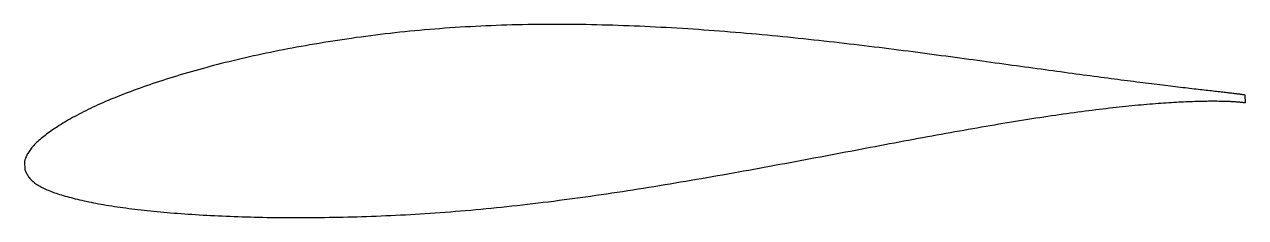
# Model space of a CAD drawing. Header units: metres. Extents: x -21.7 to 44, y -3.9 to 6.5.
import ezdxf

# ---------------------------------------------------------------- set-up
doc = ezdxf.new("R2010")
doc.units = ezdxf.units.M

msp = doc.modelspace()

# ---------------------------------------------------------------- linework, layer by layer
msp.add_lwpolyline([(43.952, 2.686), (43.951, 2.686), (43.947, 2.687), (43.94, 2.689), (43.931, 2.691), (43.92, 2.693), (43.906, 2.695), (43.89, 2.698), (43.871, 2.701), (43.849, 2.704), (43.825, 2.708), (43.799, 2.712), (43.77, 2.716), (43.738, 2.72), (43.704, 2.725), (43.668, 2.73), (43.629, 2.735), (43.587, 2.74), (43.543, 2.746), (43.497, 2.752), (43.448, 2.758), (43.396, 2.764), (43.342, 2.77), (43.286, 2.777), (43.227, 2.784), (43.165, 2.791), (43.102, 2.799), (43.035, 2.806), (42.967, 2.814), (42.895, 2.822), (42.822, 2.831), (42.746, 2.84), (42.667, 2.848), (42.586, 2.858), (42.503, 2.867), (42.417, 2.877), (42.329, 2.887), (42.239, 2.897), (42.146, 2.908), (42.05, 2.918), (41.953, 2.93), (41.853, 2.941), (41.75, 2.953), (41.645, 2.965), (41.538, 2.977), (41.429, 2.989), (41.317, 3.002), (41.203, 3.015), (41.086, 3.029), (40.967, 3.043), (40.846, 3.057), (40.723, 3.071), (40.597, 3.086), (40.469, 3.101), (40.339, 3.117), (40.207, 3.132), (40.072, 3.148), (39.935, 3.165), (39.796, 3.182), (39.655, 3.199), (39.511, 3.216), (39.365, 3.234), (39.218, 3.252), (39.067, 3.271), (38.915, 3.289), (38.761, 3.309), (38.604, 3.328), (38.446, 3.348), (38.285, 3.369), (38.122, 3.389), (37.957, 3.41), (37.79, 3.432), (37.621, 3.453), (37.45, 3.475), (37.277, 3.498), (37.101, 3.521), (36.924, 3.544), (36.745, 3.567), (36.564, 3.591), (36.381, 3.615), (36.196, 3.64), (36.009, 3.664), (35.82, 3.689), (35.629, 3.715), (35.436, 3.741), (35.241, 3.767), (35.045, 3.793), (34.846, 3.82), (34.646, 3.847), (34.444, 3.874), (34.24, 3.902), (34.035, 3.93), (33.827, 3.958), (33.618, 3.987), (33.407, 4.016), (33.195, 4.045), (32.98, 4.074), (32.764, 4.104), (32.547, 4.134), (32.327, 4.164), (32.106, 4.194), (31.884, 4.225), (31.659, 4.256), (31.434, 4.287), (31.206, 4.318), (30.977, 4.35), (30.747, 4.381), (30.515, 4.413), (30.281, 4.446), (30.046, 4.478), (29.81, 4.51), (29.572, 4.543), (29.333, 4.576), (29.092, 4.609), (28.85, 4.642), (28.606, 4.675), (28.361, 4.708), (28.115, 4.741), (27.868, 4.774), (27.619, 4.807), (27.369, 4.841), (27.118, 4.874), (26.865, 4.908), (26.611, 4.941), (26.356, 4.974), (26.1, 5.008), (25.843, 5.041), (25.584, 5.074), (25.325, 5.108), (25.064, 5.141), (24.802, 5.174), (24.54, 5.207), (24.276, 5.24), (24.011, 5.272), (23.745, 5.305), (23.478, 5.337), (23.211, 5.37), (22.942, 5.402), (22.673, 5.433), (22.402, 5.465), (22.131, 5.496), (21.859, 5.528), (21.586, 5.559), (21.312, 5.589), (21.037, 5.619), (20.762, 5.649), (20.486, 5.679), (20.209, 5.709), (19.932, 5.738), (19.654, 5.767), (19.375, 5.795), (19.095, 5.823), (18.815, 5.851), (18.535, 5.878), (18.254, 5.904), (17.972, 5.931), (17.69, 5.956), (17.407, 5.982), (17.124, 6.007), (16.84, 6.031), (16.556, 6.055), (16.272, 6.078), (15.987, 6.101), (15.702, 6.123), (15.416, 6.145), (15.13, 6.166), (14.844, 6.187), (14.558, 6.207), (14.271, 6.226), (13.984, 6.245), (13.697, 6.264), (13.41, 6.281), (13.122, 6.298), (12.835, 6.315), (12.547, 6.33), (12.259, 6.345), (11.972, 6.359), (11.684, 6.373), (11.396, 6.386), (11.108, 6.399), (10.82, 6.41), (10.532, 6.421), (10.244, 6.431), (9.956, 6.44), (9.669, 6.449), (9.381, 6.456), (9.094, 6.463), (8.807, 6.469), (8.52, 6.475), (8.233, 6.479), (7.947, 6.483), (7.661, 6.485), (7.375, 6.487), (7.089, 6.488), (6.804, 6.489), (6.519, 6.488), (6.234, 6.487), (5.95, 6.484), (5.667, 6.481), (5.383, 6.476), (5.1, 6.471), (4.818, 6.465), (4.536, 6.458), (4.255, 6.45), (3.974, 6.441), (3.694, 6.431), (3.415, 6.42), (3.136, 6.408), (2.858, 6.396), (2.58, 6.382), (2.303, 6.367), (2.027, 6.351), (1.751, 6.335), (1.476, 6.318), (1.203, 6.299), (0.929, 6.28), (0.657, 6.259), (0.385, 6.238), (0.115, 6.216), (-0.155, 6.193), (-0.424, 6.169), (-0.692, 6.144), (-0.959, 6.118), (-1.225, 6.091), (-1.491, 6.063), (-1.755, 6.035), (-2.018, 6.005), (-2.28, 5.975), (-2.541, 5.944), (-2.801, 5.912), (-3.06, 5.879), (-3.318, 5.845), (-3.575, 5.811), (-3.831, 5.776), (-4.085, 5.74), (-4.338, 5.704), (-4.59, 5.666), (-4.841, 5.628), (-5.091, 5.59), (-5.339, 5.55), (-5.586, 5.51), (-5.832, 5.47), (-6.076, 5.428), (-6.319, 5.387), (-6.561, 5.344), (-6.802, 5.301), (-7.041, 5.258), (-7.278, 5.213), (-7.515, 5.168), (-7.749, 5.123), (-7.983, 5.077), (-8.215, 5.031), (-8.445, 4.984), (-8.674, 4.936), (-8.901, 4.888), (-9.127, 4.839), (-9.351, 4.79), (-9.574, 4.74), (-9.795, 4.69), (-10.015, 4.639), (-10.233, 4.588), (-10.449, 4.536), (-10.663, 4.484), (-10.876, 4.432), (-11.088, 4.379), (-11.297, 4.325), (-11.505, 4.271), (-11.711, 4.217), (-11.915, 4.162), (-12.118, 4.107), (-12.319, 4.052), (-12.518, 3.997), (-12.715, 3.94), (-12.91, 3.884), (-13.104, 3.827), (-13.295, 3.77), (-13.485, 3.713), (-13.673, 3.656), (-13.859, 3.598), (-14.043, 3.54), (-14.226, 3.481), (-14.406, 3.423), (-14.584, 3.364), (-14.761, 3.305), (-14.935, 3.246), (-15.107, 3.187), (-15.278, 3.127), (-15.446, 3.067), (-15.613, 3.007), (-15.777, 2.947), (-15.939, 2.887), (-16.099, 2.826), (-16.258, 2.766), (-16.414, 2.705), (-16.568, 2.644), (-16.719, 2.583), (-16.869, 2.522), (-17.017, 2.461), (-17.162, 2.4), (-17.306, 2.339), (-17.447, 2.278), (-17.586, 2.216), (-17.723, 2.155), (-17.857, 2.093), (-17.989, 2.031), (-18.12, 1.97), (-18.248, 1.908), (-18.373, 1.846), (-18.497, 1.785), (-18.618, 1.723), (-18.737, 1.661), (-18.854, 1.599), (-18.968, 1.537), (-19.08, 1.476), (-19.19, 1.414), (-19.297, 1.353), (-19.403, 1.291), (-19.506, 1.23), (-19.606, 1.17), (-19.704, 1.109), (-19.8, 1.049), (-19.894, 0.989), (-19.985, 0.929), (-20.074, 0.87), (-20.161, 0.811), (-20.245, 0.752), (-20.327, 0.694), (-20.406, 0.636), (-20.483, 0.579), (-20.558, 0.522), (-20.63, 0.465), (-20.7, 0.409), (-20.767, 0.353), (-20.832, 0.298), (-20.895, 0.242), (-20.955, 0.187), (-21.013, 0.133), (-21.068, 0.078), (-21.121, 0.024), (-21.172, -0.029), (-21.22, -0.083), (-21.265, -0.136), (-21.308, -0.189), (-21.349, -0.241), (-21.387, -0.293), (-21.423, -0.344), (-21.456, -0.395), (-21.487, -0.445), (-21.516, -0.494), (-21.542, -0.543), (-21.565, -0.59), (-21.586, -0.637), (-21.605, -0.682), (-21.621, -0.725), (-21.635, -0.765), (-21.647, -0.803), (-21.656, -0.837), (-21.663, -0.867), (-21.668, -0.889), (-21.671, -0.904), (-21.648, -1.323), (-21.646, -1.326), (-21.642, -1.336), (-21.635, -1.352), (-21.625, -1.375), (-21.612, -1.407), (-21.596, -1.445), (-21.577, -1.485), (-21.556, -1.528), (-21.532, -1.572), (-21.506, -1.617), (-21.477, -1.661), (-21.445, -1.706), (-21.412, -1.75), (-21.375, -1.793), (-21.336, -1.836), (-21.295, -1.879), (-21.252, -1.92), (-21.206, -1.961), (-21.157, -2.002), (-21.106, -2.041), (-21.053, -2.08), (-20.997, -2.118), (-20.939, -2.156), (-20.878, -2.193), (-20.815, -2.229), (-20.75, -2.265), (-20.682, -2.3), (-20.612, -2.334), (-20.539, -2.368), (-20.464, -2.401), (-20.386, -2.434), (-20.307, -2.466), (-20.224, -2.498), (-20.14, -2.529), (-20.053, -2.56), (-19.963, -2.591), (-19.872, -2.621), (-19.778, -2.652), (-19.681, -2.682), (-19.582, -2.711), (-19.481, -2.741), (-19.378, -2.77), (-19.272, -2.799), (-19.164, -2.828), (-19.053, -2.857), (-18.941, -2.886), (-18.826, -2.914), (-18.708, -2.942), (-18.589, -2.97), (-18.467, -2.997), (-18.343, -3.024), (-18.216, -3.051), (-18.088, -3.077), (-17.957, -3.103), (-17.824, -3.129), (-17.689, -3.154), (-17.551, -3.179), (-17.412, -3.203), (-17.27, -3.227), (-17.126, -3.251), (-16.98, -3.274), (-16.832, -3.297), (-16.682, -3.319), (-16.529, -3.341), (-16.375, -3.362), (-16.218, -3.383), (-16.059, -3.404), (-15.899, -3.424), (-15.736, -3.445), (-15.571, -3.464), (-15.404, -3.483), (-15.235, -3.502), (-15.064, -3.52), (-14.891, -3.539), (-14.716, -3.556), (-14.54, -3.574), (-14.361, -3.59), (-14.18, -3.607), (-13.997, -3.623), (-13.813, -3.639), (-13.626, -3.654), (-13.438, -3.669), (-13.248, -3.683), (-13.056, -3.697), (-12.862, -3.711), (-12.666, -3.724), (-12.468, -3.736), (-12.269, -3.749), (-12.068, -3.761), (-11.865, -3.772), (-11.66, -3.783), (-11.454, -3.794), (-11.246, -3.803), (-11.036, -3.813), (-10.825, -3.822), (-10.612, -3.831), (-10.397, -3.839), (-10.18, -3.847), (-9.962, -3.854), (-9.743, -3.861), (-9.522, -3.867), (-9.299, -3.873), (-9.074, -3.878), (-8.849, -3.882), (-8.621, -3.887), (-8.392, -3.89), (-8.162, -3.893), (-7.93, -3.896), (-7.697, -3.898), (-7.462, -3.899), (-7.226, -3.9), (-6.989, -3.9), (-6.75, -3.899), (-6.51, -3.899), (-6.268, -3.897), (-6.026, -3.895), (-5.781, -3.893), (-5.536, -3.89), (-5.289, -3.886), (-5.042, -3.882), (-4.792, -3.877), (-4.542, -3.871), (-4.291, -3.865), (-4.038, -3.859), (-3.784, -3.852), (-3.529, -3.844), (-3.273, -3.836), (-3.016, -3.827), (-2.758, -3.817), (-2.499, -3.806), (-2.239, -3.795), (-1.977, -3.783), (-1.715, -3.771), (-1.452, -3.758), (-1.188, -3.744), (-0.923, -3.729), (-0.657, -3.714), (-0.39, -3.698), (-0.123, -3.681), (0.146, -3.663), (0.415, -3.645), (0.685, -3.625), (0.956, -3.605), (1.228, -3.584), (1.5, -3.563), (1.773, -3.541), (2.047, -3.518), (2.321, -3.494), (2.596, -3.469), (2.872, -3.443), (3.148, -3.417), (3.425, -3.39), (3.702, -3.362), (3.98, -3.334), (4.259, -3.305), (4.538, -3.275), (4.817, -3.244), (5.097, -3.212), (5.377, -3.18), (5.658, -3.147), (5.939, -3.114), (6.221, -3.079), (6.503, -3.044), (6.785, -3.008), (7.067, -2.972), (7.35, -2.935), (7.633, -2.897), (7.917, -2.859), (8.2, -2.82), (8.484, -2.781), (8.768, -2.741), (9.052, -2.7), (9.336, -2.659), (9.621, -2.617), (9.905, -2.575), (10.19, -2.532), (10.474, -2.489), (10.759, -2.445), (11.043, -2.401), (11.328, -2.357), (11.613, -2.312), (11.897, -2.266), (12.182, -2.22), (12.466, -2.174), (12.751, -2.127), (13.035, -2.08), (13.319, -2.033), (13.603, -1.985), (13.886, -1.937), (14.17, -1.889), (14.453, -1.84), (14.736, -1.792), (15.019, -1.743), (15.301, -1.693), (15.583, -1.644), (15.865, -1.594), (16.146, -1.544), (16.427, -1.494), (16.708, -1.443), (16.988, -1.393), (17.268, -1.343), (17.547, -1.292), (17.826, -1.241), (18.104, -1.19), (18.382, -1.139), (18.659, -1.087), (18.936, -1.036), (19.212, -0.985), (19.487, -0.934), (19.762, -0.882), (20.036, -0.831), (20.31, -0.78), (20.582, -0.728), (20.854, -0.677), (21.126, -0.625), (21.396, -0.574), (21.666, -0.523), (21.935, -0.472), (22.203, -0.422), (22.471, -0.371), (22.737, -0.32), (23.003, -0.27), (23.268, -0.22), (23.532, -0.17), (23.795, -0.12), (24.057, -0.07), (24.318, -0.021), (24.578, 0.028), (24.837, 0.076), (25.095, 0.125), (25.352, 0.173), (25.608, 0.221), (25.863, 0.269), (26.117, 0.316), (26.369, 0.363), (26.621, 0.409), (26.871, 0.455), (27.12, 0.501), (27.368, 0.547), (27.615, 0.592), (27.861, 0.636), (28.105, 0.68), (28.348, 0.724), (28.59, 0.767), (28.83, 0.81), (29.069, 0.852), (29.307, 0.894), (29.544, 0.935), (29.779, 0.976), (30.012, 1.016), (30.245, 1.056), (30.476, 1.095), (30.705, 1.134), (30.933, 1.172), (31.159, 1.21), (31.384, 1.247), (31.608, 1.283), (31.83, 1.319), (32.05, 1.354), (32.269, 1.389), (32.486, 1.423), (32.702, 1.456), (32.916, 1.489), (33.128, 1.521), (33.339, 1.553), (33.548, 1.584), (33.756, 1.614), (33.962, 1.644), (34.166, 1.673), (34.368, 1.702), (34.569, 1.729), (34.767, 1.756), (34.965, 1.783), (35.16, 1.809), (35.353, 1.835), (35.545, 1.859), (35.735, 1.884), (35.923, 1.907), (36.109, 1.93), (36.293, 1.952), (36.476, 1.974), (36.656, 1.995), (36.835, 2.015), (37.012, 2.035), (37.186, 2.054), (37.359, 2.072), (37.53, 2.09), (37.699, 2.107), (37.866, 2.124), (38.031, 2.14), (38.193, 2.156), (38.354, 2.171), (38.513, 2.185), (38.67, 2.199), (38.824, 2.212), (38.977, 2.224), (39.127, 2.236), (39.276, 2.247), (39.422, 2.258), (39.566, 2.268), (39.708, 2.278), (39.848, 2.287), (39.986, 2.296), (40.121, 2.304), (40.254, 2.311), (40.385, 2.318), (40.514, 2.325), (40.641, 2.331), (40.766, 2.337), (40.888, 2.342), (41.008, 2.347), (41.125, 2.351), (41.241, 2.355), (41.354, 2.358), (41.465, 2.361), (41.574, 2.363), (41.68, 2.365), (41.784, 2.367), (41.886, 2.369), (41.985, 2.37), (42.082, 2.37), (42.177, 2.371), (42.269, 2.371), (42.359, 2.37), (42.447, 2.37), (42.532, 2.369), (42.615, 2.368), (42.695, 2.366), (42.773, 2.364), (42.849, 2.363), (42.922, 2.36), (42.993, 2.358), (43.061, 2.356), (43.127, 2.353), (43.191, 2.35), (43.252, 2.347), (43.311, 2.344), (43.367, 2.34), (43.421, 2.337), (43.472, 2.333), (43.521, 2.33), (43.567, 2.326), (43.611, 2.322), (43.653, 2.319), (43.692, 2.315), (43.728, 2.311), (43.762, 2.308), (43.794, 2.304), (43.823, 2.301), (43.849, 2.297), (43.873, 2.294), (43.895, 2.291), (43.913, 2.288), (43.93, 2.285), (43.944, 2.283), (43.955, 2.281), (43.964, 2.279), (43.97, 2.277), (43.974, 2.276), (43.976, 2.276)], close=True)

doc.saveas('drawing.dxf')
